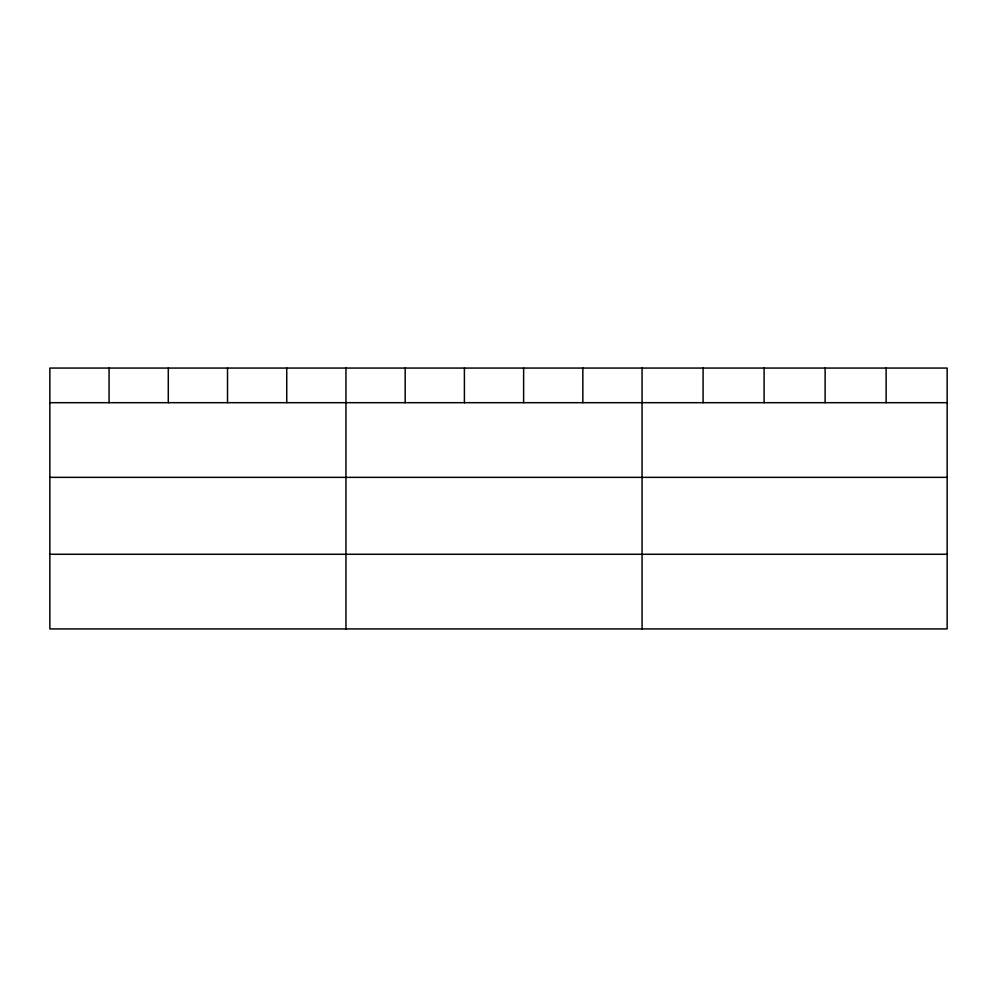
<?xml version="1.0" encoding="UTF-8"?>
<svg xmlns="http://www.w3.org/2000/svg" width="997" height="997" viewBox="0 0 997 997"><rect width="100%" height="100%" fill="white"/><g stroke="black" fill="none" stroke-linecap="round" stroke-linejoin="round"><path stroke-width="1.5" d="M947.15 402.688L947.15 628.933L49.85 628.933L49.85 368.067L947.15 368.067L947.15 402.688L49.85 402.688M49.85 477.351L947.15 477.351M49.85 554.27L947.15 554.27M886.134 368.067L886.134 402.688M825.117 368.067L825.117 402.688M764.101 368.067L764.101 402.688M703.084 368.067L703.084 402.688M642.068 368.067L642.068 628.933M582.846 368.067L582.846 402.688M523.624 368.067L523.624 402.688M464.403 368.067L464.403 402.688M405.181 368.067L405.181 402.688M345.959 368.067L345.959 628.933M286.737 368.067L286.737 402.688M227.515 368.067L227.515 402.688M168.294 368.067L168.294 402.688M109.072 368.067L109.072 402.688"/></g></svg>
